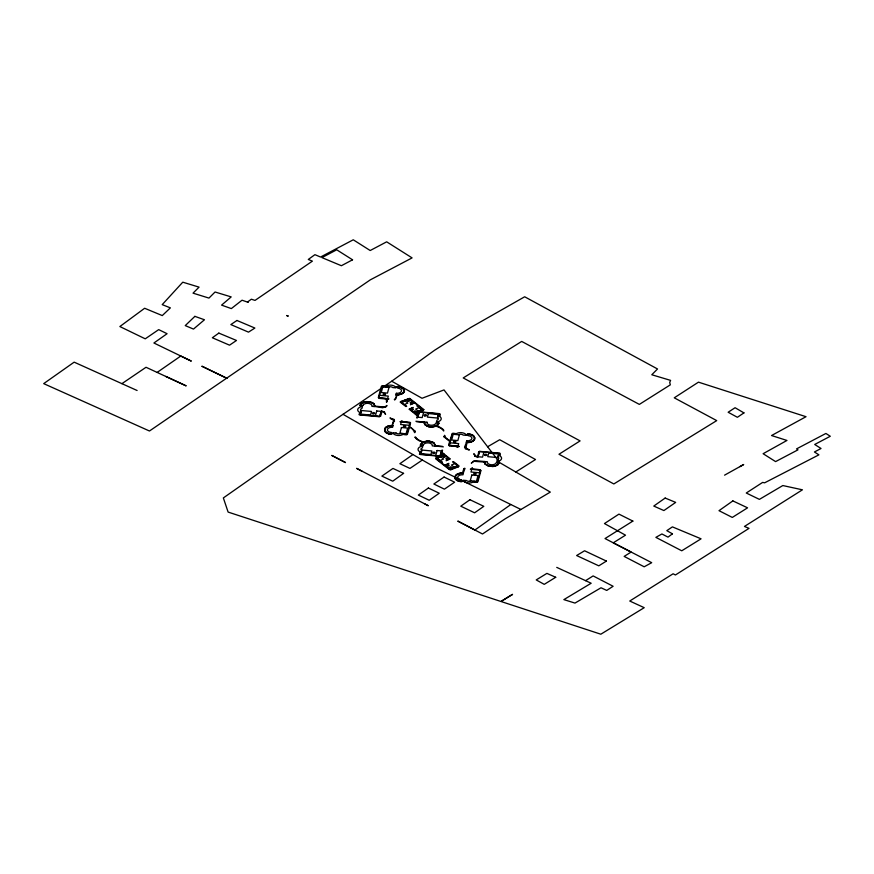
<?xml version="1.0" encoding="UTF-8"?>
<svg xmlns="http://www.w3.org/2000/svg" width="874" height="874" viewBox="0 0 874 874"><rect width="100%" height="100%" fill="white"/><g stroke="black" fill="none" stroke-linecap="round" stroke-linejoin="round"><path stroke-width="1.31" d="M393.333 419.87L393.453 421.224M423.857 409.677L419.706 411.84L439.24 413.621M440.157 414.331L439.742 415.882L439.109 413.959L419.138 412.036L417.728 417.193L422.186 417.597L423.595 412.452M465.951 448.001L468.639 449.498M480.984 470.463L477.892 481.803M484.272 462.062L484.862 463.876M484.272 462.062L474.036 461.308L471.272 463.122A16.016 9.243 0 0 0 473.435 461.133L474.123 460.969A3.988 2.305 0 0 0 476.068 460.871L476.264 460.795M386.45 400.336L386.472 402.095M393.333 419.848L392.011 419.127M420.241 445.074L422.83 442.168L418.766 440.529M499.404 462.575L497.743 464.924M386.461 400.325L387.204 399.134M361.672 405.82L361.497 406.443L359.979 405.7M378.3 397.594L381.479 386.122M387.269 401.428L386.526 402.226M397.779 387.16L397.889 386.734A6.97 4.031 0 0 1 403.952 391.104A6.97 4.031 0 0 1 396.599 394.742L396.599 394.753M396.042 394.993C397.91 397.484 393.027 400.008 394.589 399.735M395.452 399.396L394.764 399.811M394.032 419.476L393.977 419.651A3.988 2.305 0 0 0 394.108 420.765M392.852 425.616C390.864 423.366 396.042 420.416 394.272 420.886M391.126 433.449L391.006 433.875A6.97 4.031 0 0 1 384.953 429.505A6.97 4.031 0 0 1 392.295 425.867L392.535 425.846M420.143 452.24L420.121 454.13L439.95 455.933L441.971 450.143L442.561 450.197L441.96 452.404L443.905 453.748M421.858 445.991L422.022 445.369M421.126 452.361L421.639 450.514M438.147 415.74L437.645 417.597A3.004 1.737 0 0 1 436.934 420.208L436.443 422.055A5.878 3.387 0 0 0 441.151 419.258A5.878 3.387 0 0 0 438.169 415.751M437.251 422.743L437.426 422.12L438.999 422.907M468.158 434.662L468.278 434.225A6.97 4.031 0 0 1 474.331 438.595A6.97 4.031 0 0 1 466.978 442.244L466.869 442.244M466.421 442.495L464.509 447.237M465.252 448.635L465.296 448.46A3.988 2.305 0 0 0 465.132 447.346M463.788 468.89L462.477 473.009M463.832 468.715L464.509 468.3M463.242 473.118L465.012 468.366M461.505 480.951L461.385 481.377A6.97 4.031 0 0 1 455.332 477.007A6.97 4.031 0 0 1 462.685 473.358L462.87 473.347M461.942 481.596L462.98 481.115M471.687 469.436L470.988 472.015L479.913 472.823L480.624 470.245L470.354 469.196L471.403 468.934M477.226 456.905L477.674 457.506L479.181 451.978L479.87 451.716M478.581 451.956C478.144 460.827 475.412 454.731 473.752 453.715A16.016 9.243 0 0 1 474.79 456.173L474.801 456.261M483.956 451.989L482.546 457.146L478.089 456.741L479.498 451.585L499.393 453.497C499.731 455.529 500.365 456.02 500.048 453.3M498.508 455.288L498.005 457.135A3.004 1.737 0 0 1 497.284 459.746L496.803 461.603A5.878 3.387 0 0 0 501.512 458.795A5.878 3.387 0 0 0 498.53 455.288M497.612 462.291L497.787 461.669L499.36 462.444M438.977 423.322L437.961 424.917M444.844 436.104L444.56 435.328A15.011 8.664 0 0 1 443.97 436.65L443.937 436.705M360.033 404.968L360.405 404.291M444.844 436.115L444.549 436.727L449.826 440.911L452.328 433.329M395.463 399.287L397.047 395.103M393.442 421.323L392.273 425.507L391.596 425.507M415.314 431.461L415.347 431.406A15.011 8.664 0 0 0 414.811 432.706C413.959 432.237 413.151 427.604 409.458 427.2L407.295 434.597M380.583 416.363L381.949 411.578L383.806 412.004M360.503 404.159L363.584 402.16M472.31 468.759L472.222 467.71A3.966 2.294 0 0 1 471.567 468.792L471.447 468.879M385.161 386.079L382.386 385.729M403.722 434.553L406.465 434.881M455.54 433.58L453.125 433.231M474.112 482.044L477.193 482.328M396.337 387.204L397.309 387.401M392.557 433.406L391.257 433.296M466.716 434.706L467.645 434.902M472.288 468.77L480.077 469.731M403.34 393.136L404.443 391.552L404.433 389.848M437.95 424.917L436.454 425.944L437.12 426.141M386.57 405.525L385.325 406.803L382.375 406.836M415.991 412.987L423.256 409.709L409.316 398.642L401.669 401.625A15.186 8.773 0 0 0 400.707 401.603L409.622 398.347L423.835 409.611M443.271 455.136L436.028 458.402L449.957 469.458L457.692 466.487A15.186 8.773 0 0 0 458.577 466.508L458.238 466.847M386.581 405.514L387.073 405.711A16.016 9.243 0 0 0 385.849 406.989L385.15 407.142A3.988 2.305 0 0 0 383.227 407.218L382.976 407.229M457.615 447.346L456.086 446.472L449.444 445.849M420.066 452.295L419.411 454.262M403.045 393.376L397.069 395.103M157.134 372.422L180.787 356.024L191.319 361.104L153.9 343.001L167.076 333.715L158.697 329.618L145.248 338.828L119.858 326.548L144.636 308.26L162.28 315.58L170.375 307.867L162.214 304.633L182.775 282.182L199.064 287.131L193.034 293.151L208.973 298.089L215.048 292.003L231.195 296.909L221.581 305.124L231.337 308.588L242.032 300.208L248.172 302.317L247.462 302.065L251.362 299.203L255.022 300.405L312.4 261.14L308.282 259.458L314.913 254.673L320.561 257.032L353.26 239.793L370.194 250.521L386.669 241.825L412.091 257.896L370.336 279.833L149.465 431.002L43.7 383.631L74.159 362.153L137.109 390.503M391.716 381.217L434.564 350.277L444.473 343.985L470.922 327.368L524.673 296.778L657.532 368.981L651.786 374.76L670.598 380.376L669.713 382.408L670.314 384.844L639.353 404.4L521.691 341.428L463.22 377.939L580.096 440.9L558.978 454.251L613.832 483.956L716.724 420.613L674.258 397.823L698.468 382.156L806.014 416.701L771.545 435.536L786.95 440.452L763.111 453.715L775.588 461.603L797.995 449.826L796.531 448.897L825.897 433.46L830.3 436.257L814.71 444.473L821.036 448.493L814.426 451.978L818.905 454.841L764.652 482.809L762.631 482.415L746.265 493.012L759.397 499.371L782.831 485.551L802.43 489.811L744.451 526.443L749.029 528.355L675.427 574.983L673.111 573.781L629.75 601.028L644.225 607.681L600.831 634.207L228.114 512.077L223.351 497.929L331.18 422.35L391.716 381.217L422.033 398.271L444.014 389.924L499.83 462.696L550.314 492.084L505.117 518.839L482.503 533.992L457.779 521.09L474.899 530.015L510.831 504.517L520.915 509.476M422.35 460.03L412.943 454.556L399.877 463.701L409.961 468.409L422.35 460.03L435.7 467.656L510.831 504.517M414.276 403.078L410.376 404.717L413.631 402.925L408.966 399.221L401.341 402.422L406.727 406.257L405.886 406.541L400.139 402.062L409.054 398.806L414.298 402.859M409.24 409.076L413.162 407.426L409.906 409.218L414.571 412.921L422.208 409.72L416.811 405.886L417.619 405.602L422.863 409.655M422.841 409.873L414.789 413.697L409.24 409.283M436.421 458.249L444.495 454.414L450.044 458.817M473.129 441.086L474.658 439.469L474.899 437.634M450.023 459.047L446.122 460.685L449.378 458.883L444.713 455.179L437.076 458.391L442.463 462.215L441.665 462.51L436.41 458.457M444.986 465.044L448.897 463.384L445.642 465.187L450.307 468.89L457.943 465.689L452.557 461.854L453.387 461.57L459.145 466.039L450.165 469.305L444.975 465.252M497.743 464.924L495.482 466.017M121.912 383.653L146.024 367.277L186.195 385.882L165.765 376.421M515.802 472.004L535.511 459.516L499.72 439.72L487.616 446.745M585.569 580.664L593.129 575.922L613.122 586.279L606.731 590.42L601.017 587.776L574.983 603.082L563.872 599.619L591.174 583.242L556.738 567.379M472.779 441.304L471.643 441.851M739.874 466.65L743.698 464.509L724.568 475.161M401.537 402.488L405.186 400.947L407.852 403.056L404.192 404.596M435.864 457.823L439.567 456.261L420.143 454.491M455.081 463.515L451.432 465.044L454.087 467.164L457.747 465.623M450.875 469.731L458.238 466.847M387.63 426.261C382.757 427.277 384.036 433.559 388.58 433.821M387.641 426.261L389.4 425.747M471.632 441.851L470.343 442.255M450.798 469.764L449.334 469.6L435.613 458.708M363.595 402.16L366.872 401.57M495.46 466.017L493.624 466.432M459.32 473.347C455.551 473.435 452.656 478.657 456.949 480.492M470.332 442.255L469.163 442.484M459.331 473.347L461.232 473.042M468.027 433.865L466.727 434.542M389.411 425.747L390.35 425.594M479.389 451.399L479.935 451.377M469.152 442.484L467.94 442.594M493.613 466.432L492.652 466.53M390.372 425.594L391.585 425.507M432.291 426.982L436.181 426.25A15.011 8.664 0 0 1 443.697 431.013C444.637 429.669 440.135 427.244 438.442 426.61M461.243 473.042L462.466 473.009M432.28 426.982L428.883 426.741M427.233 441.108L423.092 441.851A15.011 8.664 0 0 1 415.587 437.098L415.052 437.208M492.641 466.53L487.9 465.908L484.862 463.876M366.883 401.57L372.193 402.532M427.244 441.108L429.691 441.239M467.929 442.594L467 442.594L465.951 447.98M419.509 412.178L417.313 417.969L416.723 417.914L417.324 415.707L415.423 414.385M379.338 416.734L359.782 414.953M468.082 433.865L468.803 433.93M383.085 407.24L382.987 407.797L374.815 406.486M461.33 481.727L459.2 481.377M396.304 386.985L397.615 386.363L400.74 386.92M379.305 398.391L387.226 399.112M382.135 406.803L375.001 406.159L373.843 403.602M361.246 405.492L360.514 405.427A6.97 4.031 0 0 1 368.074 401.931A6.97 4.031 0 0 1 374.389 406.17M383.817 412.004L385.598 414.385A16.016 9.243 0 0 1 384.494 411.938M424.218 422.087L415.893 421.235M392.59 433.624L390.23 434.149M442.397 446.341L435.361 445.696L434.203 443.14M435.176 446.035L443.369 446.854M421.607 445.03L420.864 444.964A6.981 4.031 0 0 1 428.435 441.468A6.981 4.031 0 0 1 434.76 445.718M479.957 451.377L499.6 453.169M484.655 461.516L487.386 461.767A4.523 2.611 0 0 0 491.144 464.75A4.523 2.611 0 0 0 496.312 462.575L499.043 462.827A7.276 4.206 0 0 1 490.718 466.323A7.276 4.206 0 0 1 484.655 461.516L476.254 460.773M462.084 480.711L463.154 480.809M479.87 470.059L480.394 470.431L477.291 481.771L474.112 481.869M390.219 434.149L389.28 433.996M469.305 433.996L471.337 434.487M429.702 441.239L431.745 441.741M439.272 413.631L439.917 413.883M428.861 426.741L428.194 426.567M389.269 433.985L388.591 433.821M416.527 421.705L423.923 422.415L424.95 424.84L428.184 426.567M410.015 422.306L403.187 421.639L401.679 420.744A3.988 2.305 0 0 1 401.057 421.399L399.975 421.694L410.004 422.863L406.891 434.312L403.733 434.367M459.189 481.377L456.96 480.503M449.334 445.816L448.668 445.172L449.695 441.392L443.981 436.858M437.131 426.141L438.431 426.599M400.751 386.92L404.433 389.837M392 419.127L390.645 418.613M420.318 445.227L421.825 445.937M431.756 441.741L432.357 441.982M384.429 411.763L383.915 411.665A3.988 2.305 0 0 1 382.124 411.228L381.61 410.605L379.655 416.385L359.76 414.593L359.782 412.703L358.985 414.669M471.763 434.651L472.703 435.11M390.634 418.613L390.001 417.892A16.016 9.243 0 0 0 393.704 419.247L393.988 419.356M432.368 441.993L433.111 442.353M469.163 449.728L469.294 450.186A16.016 9.243 0 0 0 465.58 448.865L465.329 448.777M372.204 402.532L373.701 403.471M474.899 456.37L475.358 456.447A3.988 2.305 0 0 1 477.16 456.862M424.808 503.916L428.326 505.74L356.603 468.355L362.065 471.217M455.562 433.755L452.393 433.799L449.291 445.281L459.298 446.417L458.227 446.712A3.988 2.305 0 0 0 457.659 447.302M343.001 414.298L412.943 454.556M472.714 435.11L474.363 436.519M433.111 442.364L434.061 443.02M418.231 440.212L416.177 438.617M415.303 431.253L409.589 426.709L410.594 422.798M440.933 456.916L443.588 459.025L439.939 460.554L437.273 458.446M416.166 438.617L415.631 438.038M385.161 386.242L382.014 386.297L378.89 397.746L388.919 398.915L387.717 399.32A3.966 2.294 0 0 0 387.204 401.253L387.258 401.341M415.631 438.027L415.019 437.219M474.189 481.235A5.878 3.387 0 0 1 468.125 482.961A5.878 3.387 0 0 1 463.264 480.241L466.476 480.525A3.004 1.737 0 0 0 470.988 480.929M455.474 434.367A5.878 3.387 0 0 1 461.538 432.652A5.878 3.387 0 0 1 466.399 435.361L463.187 435.088A3.004 1.737 0 0 0 458.675 434.673M421.104 452.361A5.878 3.387 0 0 1 418.122 448.854A5.878 3.387 0 0 1 422.83 446.046L422.35 447.903A3.004 1.737 0 0 0 421.639 450.514M443.315 455.07A15.59 9.002 0 0 1 443.948 453.912M415.958 413.041A15.59 9.002 0 0 1 415.336 414.189M438.409 423.147A6.959 4.02 0 0 1 430.86 426.632A6.959 4.02 0 0 1 424.556 422.393M498.77 462.685A6.97 4.031 0 0 1 491.21 466.181A6.97 4.031 0 0 1 484.895 461.942M361.279 410.966L360.765 412.823A5.878 3.387 0 0 1 357.761 409.316A5.878 3.387 0 0 1 362.481 406.508L361.989 408.355A3.004 1.737 0 0 0 361.279 410.966M361.596 410.54L360.623 414.123L370.543 415.019L371.516 411.446L361.596 410.54M379.36 395.288L378.661 397.867L387.586 398.675L388.296 396.097L379.36 395.288M382.834 386.8L381.261 392.524L387.466 393.092L389.028 387.357L382.834 386.8M376.727 410.966L375.317 416.122L379.786 416.527L381.195 411.37L376.727 410.966M396.304 393.3L395.867 394.884A7.276 4.206 0 0 0 404.192 391.388A7.276 4.206 0 0 0 398.14 386.581L397.703 388.154A4.523 2.611 0 0 1 401.472 391.137A4.523 2.611 0 0 1 396.304 393.3M391.191 432.455L390.754 434.039A7.276 4.206 0 0 1 384.702 429.221A7.276 4.206 0 0 1 393.027 425.725L392.601 427.31A4.523 2.611 0 0 0 387.433 429.473A4.523 2.611 0 0 0 391.191 432.455M401.308 421.934L400.609 424.513L409.535 425.321L410.234 422.754L401.308 421.934M401.439 427.528L399.866 433.253L406.071 433.81L407.634 428.085L401.439 427.528M418.209 412.473C418.613 417.914 413.697 412.768 418.209 412.473M428.38 413.544L427.408 417.127L437.328 418.023L438.3 414.451L428.38 413.544M421.956 450.077L420.973 453.661L430.893 454.567L431.876 450.984L421.956 450.077M437.087 450.503L435.678 455.66L440.146 456.064L441.556 450.918L437.087 450.503M441.829 452.896L441.075 455.638L443.315 453.901L441.829 452.896M449.749 442.779L449.039 445.358L457.976 446.177L458.675 443.599L449.749 442.779M453.213 434.291L451.65 440.026L457.845 440.583L459.407 434.859L453.213 434.291M466.683 440.802L466.246 442.375A7.276 4.206 0 0 0 474.582 438.879A7.276 4.206 0 0 0 468.519 434.072L468.093 435.645A4.523 2.611 0 0 1 471.851 438.639A4.523 2.611 0 0 1 466.683 440.802M461.57 479.957L461.144 481.53A7.276 4.206 0 0 1 455.081 476.723A7.276 4.206 0 0 1 463.417 473.227L462.98 474.801A4.523 2.611 0 0 0 457.812 476.975A4.523 2.611 0 0 0 461.57 479.957M471.818 475.019L470.256 480.744L476.45 481.312L478.012 475.587L471.818 475.019M488.741 453.082L487.758 456.665L497.677 457.572L498.661 453.988L488.741 453.082M401.942 421.224L401.942 421.224M457.484 446.734L456.927 446.548L457.495 446.712M194.88 316.355L185.255 325.598L193.493 329.083L204.461 319.764L194.88 316.355M672.445 533.828L668.009 537.128L661.902 533.97L655.871 537.368L681.753 550.795L701.068 538.821L672.412 526.88L666.807 530.649L672.445 533.828M403.57 473.369L392.743 481.181L381.883 476.101L392.961 468.431L403.57 473.369M218.839 333.103L212.349 337.757L229.534 345.175L236.493 340.467L218.839 333.103M665.169 498.049L653.774 506.068L663.89 510.558L675.678 502.397L665.169 498.049M732.871 500.9L718.996 510.678L732.303 517.43L747.576 507.827L732.871 500.9M469.961 499.731L460.773 506.188L474.615 512.798L483.814 506.33L469.961 499.731M428.391 488.031L418.34 495.066L429.21 500.267L439.251 493.242L428.391 488.031M444.079 477.04L433.854 484.01L444.407 489.156L454.633 482.186L444.079 477.04M236.952 320.474L230.845 324.582L248.489 332.142L254.88 328.045L236.952 320.474M743.949 412.889L737.383 417.291L728.151 412.244L735.078 407.721L743.949 412.889M632.863 521.09L605.026 538.559L631.115 552.062L624.156 556.41L644.182 566.789L651.709 562.681L613.264 542.82L625.511 535.172L604.458 523.559L618.945 514.12L632.863 521.09M606.414 561.086L598.81 565.839L576.621 555.536L584.575 550.773L606.414 561.086M511.935 594.724L501.315 601.268L512.568 594.353L511.935 594.724M555.711 577.277L544.24 584.356L536.221 579.921L546.906 573.388L555.711 577.277M352.55 259.807L341.384 265.718L321.927 257.601L336.719 249.8L352.55 259.807M411.916 401.996L410.081 402.761L411.031 403.515L412.856 402.75L411.916 401.996M412.506 408.628L410.682 409.393L411.621 410.146L413.457 409.382L412.506 408.628M419.345 407.546L415.685 409.087L418.351 411.195L422 409.666L419.345 407.546M447.652 457.965L445.827 458.73L446.767 459.484L448.602 458.708L447.652 457.965M448.253 464.597L446.417 465.361L447.368 466.115L449.192 465.339L448.253 464.597M388.285 387.171L385.073 386.887A5.878 3.387 0 0 1 391.159 385.15A5.878 3.387 0 0 1 396.009 387.87L392.808 387.586A3.004 1.737 0 0 0 388.285 387.182M362.972 405.525L360.241 405.285A7.276 4.206 0 0 1 368.566 401.789A7.276 4.206 0 0 1 374.618 406.596L371.898 406.344A4.523 2.611 0 0 0 368.14 403.362A4.523 2.611 0 0 0 362.972 405.525M427.025 422.229L424.305 421.978A7.276 4.206 0 0 0 430.358 426.785A7.276 4.206 0 0 0 438.682 423.289L435.951 423.038A4.523 2.611 0 0 1 430.784 425.212A4.523 2.611 0 0 1 427.025 422.229M396.086 433.023L392.874 432.728A5.878 3.387 0 0 0 397.736 435.46A5.878 3.387 0 0 0 403.81 433.733L400.609 433.438A3.004 1.737 0 0 1 396.097 433.023M423.322 445.074L420.602 444.822A7.276 4.206 0 0 1 428.926 441.326A7.276 4.206 0 0 1 434.979 446.133L432.248 445.882A4.523 2.611 0 0 0 428.489 442.899A4.523 2.611 0 0 0 423.322 445.074M287.688 315.907L286.661 315.514L288.234 316.115L287.688 315.907M226.978 378.344L202.025 366.282L226.978 378.344M345.449 462.532L331.858 455.463L345.449 462.532M383.708 394.829A1.158 0.666 0 0 0 385.5 394.305A1.158 0.666 0 0 0 383.828 393.671A1.158 0.666 0 0 0 383.708 394.829M372.936 413.806A1.158 0.666 0 0 0 374.717 413.282A1.158 0.666 0 0 0 373.045 412.648A1.158 0.666 0 0 0 372.936 413.806M403.919 426.894A1.158 0.666 0 0 0 405.711 426.381A1.158 0.666 0 0 0 404.039 425.747A1.158 0.666 0 0 0 403.919 426.894M424.72 415.882A1.158 0.666 0 0 0 426.512 415.358A1.158 0.666 0 0 0 424.84 414.724A1.158 0.666 0 0 0 424.72 415.882M474.298 474.396A1.158 0.666 0 0 0 476.09 473.872A1.158 0.666 0 0 0 474.418 473.238A1.158 0.666 0 0 0 474.298 474.396M485.081 455.42A1.158 0.666 0 0 0 486.862 454.906A1.158 0.666 0 0 0 485.19 454.272A1.158 0.666 0 0 0 485.081 455.42M454.087 442.331A1.158 0.666 0 0 0 455.878 441.807A1.158 0.666 0 0 0 454.207 441.173A1.158 0.666 0 0 0 454.087 442.331M433.286 453.344A1.158 0.666 0 0 0 435.077 452.83A1.158 0.666 0 0 0 433.406 452.186A1.158 0.666 0 0 0 433.286 453.344M414.342 412.08A1.103 0.634 0 0 0 416.046 411.588A1.103 0.634 0 0 0 414.451 410.977A1.103 0.634 0 0 0 414.342 412.08M407.983 401.133A1.103 0.634 0 0 0 409.698 400.631A1.103 0.634 0 0 0 408.103 400.03A1.103 0.634 0 0 0 407.983 401.133M443.73 457.091A1.103 0.634 0 0 0 445.434 456.599A1.103 0.634 0 0 0 443.839 455.988A1.103 0.634 0 0 0 443.73 457.091M450.077 468.049A1.103 0.634 0 0 0 451.792 467.546A1.103 0.634 0 0 0 450.186 466.945A1.103 0.634 0 0 0 450.077 468.049"/></g></svg>
